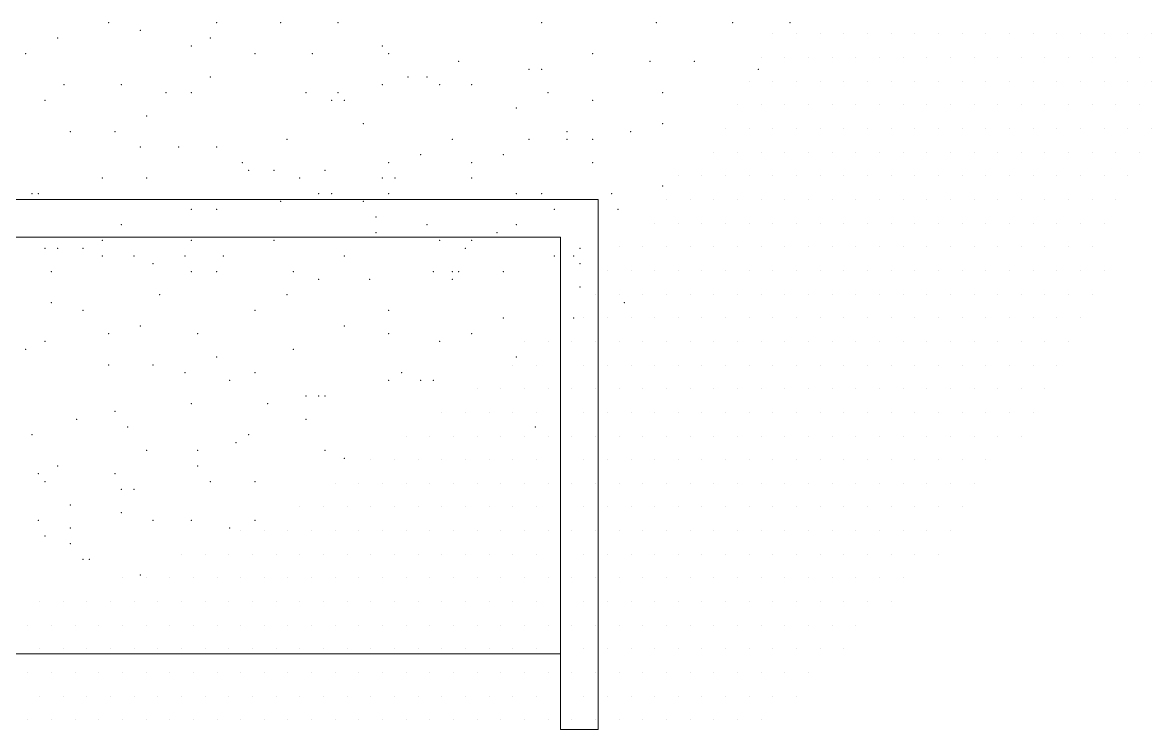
# Model space of a CAD drawing. Header units: metres. Extents: x 599 to 707, y 227 to 318.
# Drawn here: x 670.18 to 671.671, y 249.17 to 250.103 of the extents above; entities that cross this region are included whole.
import ezdxf

# ---------------------------------------------------------------- set-up
doc = ezdxf.new("R2010")
doc.units = ezdxf.units.M
doc.layers.add('gradas', color=35, linetype='Continuous', lineweight=5)
doc.layers.add('vegetacion', color=74, linetype='Continuous', lineweight=0)

msp = doc.modelspace()

# ---------------------------------------------------------------- linework, layer by layer
at = {"layer": 'gradas'}
for p, q in [((670.9402, 249.8698), (668.9402, 249.8698)), ((670.9402, 249.1698), (670.9402, 249.8698)), ((670.8902, 249.8198), (668.9902, 249.8198)), ((670.8902, 249.1698), (670.8902, 249.8198)), ((668.9902, 249.2698), (670.8902, 249.2698)), ((670.8902, 249.1698), (670.9402, 249.1698))]:
    msp.add_line(p, q, dxfattribs=at)
at = {"layer": 'vegetacion', "color": 0}
for p, q in [((671.1711, 250.0886), (671.1711, 250.0886)), ((671.2023, 250.0886), (671.2023, 250.0886)), ((671.2336, 250.0886), (671.2336, 250.0886)), ((671.2648, 250.0886), (671.2648, 250.0886)), ((671.2961, 250.0886), (671.2961, 250.0886)), ((671.3273, 250.0886), (671.3273, 250.0886)), ((671.3586, 250.0886), (671.3586, 250.0886)), ((671.3898, 250.0886), (671.3898, 250.0886)), ((671.4211, 250.0886), (671.4211, 250.0886)), ((671.4523, 250.0886), (671.4523, 250.0886)), ((671.4836, 250.0886), (671.4836, 250.0886)), ((671.5148, 250.0886), (671.5148, 250.0886)), ((671.5461, 250.0886), (671.5461, 250.0886)), ((671.5773, 250.0886), (671.5773, 250.0886)), ((671.6086, 250.0886), (671.6086, 250.0886)), ((671.6398, 250.0886), (671.6398, 250.0886)), ((671.6711, 250.0886), (671.6711, 250.0886)), ((671.1554, 250.0573), (671.1554, 250.0573)), ((671.1867, 250.0573), (671.1867, 250.0573)), ((671.2179, 250.0573), (671.2179, 250.0573)), ((671.2492, 250.0573), (671.2492, 250.0573)), ((671.2804, 250.0573), (671.2804, 250.0573)), ((671.3117, 250.0573), (671.3117, 250.0573)), ((671.3429, 250.0573), (671.3429, 250.0573)), ((671.3742, 250.0573), (671.3742, 250.0573)), ((671.4054, 250.0573), (671.4054, 250.0573)), ((671.4367, 250.0573), (671.4367, 250.0573)), ((671.4679, 250.0573), (671.4679, 250.0573)), ((671.4992, 250.0573), (671.4992, 250.0573)), ((671.5304, 250.0573), (671.5304, 250.0573)), ((671.5617, 250.0573), (671.5617, 250.0573)), ((671.5929, 250.0573), (671.5929, 250.0573)), ((671.6242, 250.0573), (671.6242, 250.0573)), ((671.6554, 250.0573), (671.6554, 250.0573)), ((671.1398, 250.0261), (671.1398, 250.0261)), ((671.1711, 250.0261), (671.1711, 250.0261)), ((671.2023, 250.0261), (671.2023, 250.0261)), ((671.2336, 250.0261), (671.2336, 250.0261)), ((671.2648, 250.0261), (671.2648, 250.0261)), ((671.2961, 250.0261), (671.2961, 250.0261)), ((671.3273, 250.0261), (671.3273, 250.0261)), ((671.3586, 250.0261), (671.3586, 250.0261)), ((671.3898, 250.0261), (671.3898, 250.0261)), ((671.4211, 250.0261), (671.4211, 250.0261)), ((671.4523, 250.0261), (671.4523, 250.0261)), ((671.4836, 250.0261), (671.4836, 250.0261)), ((671.5148, 250.0261), (671.5148, 250.0261)), ((671.5461, 250.0261), (671.5461, 250.0261)), ((671.5773, 250.0261), (671.5773, 250.0261)), ((671.6086, 250.0261), (671.6086, 250.0261)), ((671.6398, 250.0261), (671.6398, 250.0261)), ((671.6711, 250.0261), (671.6711, 250.0261)), ((671.1242, 249.9948), (671.1242, 249.9948)), ((671.1554, 249.9948), (671.1554, 249.9948)), ((671.1867, 249.9948), (671.1867, 249.9948)), ((671.2179, 249.9948), (671.2179, 249.9948)), ((671.2492, 249.9948), (671.2492, 249.9948)), ((671.2804, 249.9948), (671.2804, 249.9948)), ((671.3117, 249.9948), (671.3117, 249.9948)), ((671.3429, 249.9948), (671.3429, 249.9948)), ((671.3742, 249.9948), (671.3742, 249.9948)), ((671.4054, 249.9948), (671.4054, 249.9948)), ((671.4367, 249.9948), (671.4367, 249.9948)), ((671.4679, 249.9948), (671.4679, 249.9948)), ((671.4992, 249.9948), (671.4992, 249.9948)), ((671.5304, 249.9948), (671.5304, 249.9948)), ((671.5617, 249.9948), (671.5617, 249.9948)), ((671.5929, 249.9948), (671.5929, 249.9948)), ((671.6242, 249.9948), (671.6242, 249.9948)), ((671.6554, 249.9948), (671.6554, 249.9948)), ((671.1086, 249.9636), (671.1086, 249.9636)), ((671.1398, 249.9636), (671.1398, 249.9636)), ((671.1711, 249.9636), (671.1711, 249.9636)), ((671.2023, 249.9636), (671.2023, 249.9636)), ((671.2336, 249.9636), (671.2336, 249.9636)), ((671.2648, 249.9636), (671.2648, 249.9636)), ((671.2961, 249.9636), (671.2961, 249.9636)), ((671.3273, 249.9636), (671.3273, 249.9636)), ((671.3586, 249.9636), (671.3586, 249.9636)), ((671.3898, 249.9636), (671.3898, 249.9636)), ((671.4211, 249.9636), (671.4211, 249.9636)), ((671.4523, 249.9636), (671.4523, 249.9636)), ((671.4836, 249.9636), (671.4836, 249.9636)), ((671.5148, 249.9636), (671.5148, 249.9636)), ((671.5461, 249.9636), (671.5461, 249.9636)), ((671.5773, 249.9636), (671.5773, 249.9636)), ((671.6086, 249.9636), (671.6086, 249.9636)), ((671.6398, 249.9636), (671.6398, 249.9636)), ((671.6711, 249.9636), (671.6711, 249.9636)), ((671.0929, 249.9323), (671.0929, 249.9323)), ((671.1242, 249.9323), (671.1242, 249.9323)), ((671.1554, 249.9323), (671.1554, 249.9323)), ((671.1867, 249.9323), (671.1867, 249.9323)), ((671.2179, 249.9323), (671.2179, 249.9323)), ((671.2492, 249.9323), (671.2492, 249.9323)), ((671.2804, 249.9323), (671.2804, 249.9323)), ((671.3117, 249.9323), (671.3117, 249.9323)), ((671.3429, 249.9323), (671.3429, 249.9323)), ((671.3742, 249.9323), (671.3742, 249.9323)), ((671.4054, 249.9323), (671.4054, 249.9323)), ((671.4367, 249.9323), (671.4367, 249.9323)), ((671.4679, 249.9323), (671.4679, 249.9323)), ((671.4992, 249.9323), (671.4992, 249.9323)), ((671.5304, 249.9323), (671.5304, 249.9323)), ((671.5617, 249.9323), (671.5617, 249.9323)), ((671.5929, 249.9323), (671.5929, 249.9323)), ((671.6242, 249.9323), (671.6242, 249.9323)), ((671.6554, 249.9323), (671.6554, 249.9323)), ((671.0461, 249.9011), (671.0461, 249.9011)), ((671.0773, 249.9011), (671.0773, 249.9011)), ((671.1086, 249.9011), (671.1086, 249.9011)), ((671.1398, 249.9011), (671.1398, 249.9011)), ((671.1711, 249.9011), (671.1711, 249.9011)), ((671.2023, 249.9011), (671.2023, 249.9011)), ((671.2336, 249.9011), (671.2336, 249.9011)), ((671.2648, 249.9011), (671.2648, 249.9011)), ((671.2961, 249.9011), (671.2961, 249.9011)), ((671.3273, 249.9011), (671.3273, 249.9011)), ((671.3586, 249.9011), (671.3586, 249.9011)), ((671.3898, 249.9011), (671.3898, 249.9011)), ((671.4211, 249.9011), (671.4211, 249.9011)), ((671.4523, 249.9011), (671.4523, 249.9011)), ((671.4836, 249.9011), (671.4836, 249.9011)), ((671.5148, 249.9011), (671.5148, 249.9011)), ((671.5461, 249.9011), (671.5461, 249.9011)), ((671.5773, 249.9011), (671.5773, 249.9011)), ((671.6086, 249.9011), (671.6086, 249.9011)), ((671.6398, 249.9011), (671.6398, 249.9011)), ((671.0304, 249.8698), (671.0304, 249.8698)), ((671.0617, 249.8698), (671.0617, 249.8698)), ((671.0929, 249.8698), (671.0929, 249.8698)), ((671.1242, 249.8698), (671.1242, 249.8698)), ((671.1554, 249.8698), (671.1554, 249.8698)), ((671.1867, 249.8698), (671.1867, 249.8698)), ((671.2179, 249.8698), (671.2179, 249.8698)), ((671.2492, 249.8698), (671.2492, 249.8698)), ((671.2804, 249.8698), (671.2804, 249.8698)), ((671.3117, 249.8698), (671.3117, 249.8698)), ((671.3429, 249.8698), (671.3429, 249.8698)), ((671.3742, 249.8698), (671.3742, 249.8698)), ((671.4054, 249.8698), (671.4054, 249.8698)), ((671.4367, 249.8698), (671.4367, 249.8698)), ((671.4679, 249.8698), (671.4679, 249.8698)), ((671.4992, 249.8698), (671.4992, 249.8698)), ((671.5304, 249.8698), (671.5304, 249.8698)), ((671.5617, 249.8698), (671.5617, 249.8698)), ((671.5929, 249.8698), (671.5929, 249.8698)), ((671.6242, 249.8698), (671.6242, 249.8698)), ((671.0148, 249.8386), (671.0148, 249.8386)), ((671.0461, 249.8386), (671.0461, 249.8386)), ((671.0773, 249.8386), (671.0773, 249.8386)), ((671.1086, 249.8386), (671.1086, 249.8386)), ((671.1398, 249.8386), (671.1398, 249.8386)), ((671.1711, 249.8386), (671.1711, 249.8386)), ((671.2023, 249.8386), (671.2023, 249.8386)), ((671.2336, 249.8386), (671.2336, 249.8386)), ((671.2648, 249.8386), (671.2648, 249.8386)), ((671.2961, 249.8386), (671.2961, 249.8386)), ((671.3273, 249.8386), (671.3273, 249.8386)), ((671.3586, 249.8386), (671.3586, 249.8386)), ((671.3898, 249.8386), (671.3898, 249.8386)), ((671.4211, 249.8386), (671.4211, 249.8386)), ((671.4523, 249.8386), (671.4523, 249.8386)), ((671.4836, 249.8386), (671.4836, 249.8386)), ((671.5148, 249.8386), (671.5148, 249.8386)), ((671.5461, 249.8386), (671.5461, 249.8386)), ((671.5773, 249.8386), (671.5773, 249.8386)), ((671.6086, 249.8386), (671.6086, 249.8386)), ((670.9679, 249.8073), (670.9679, 249.8073)), ((670.9992, 249.8073), (670.9992, 249.8073)), ((671.0304, 249.8073), (671.0304, 249.8073)), ((671.0617, 249.8073), (671.0617, 249.8073)), ((671.0929, 249.8073), (671.0929, 249.8073)), ((671.1242, 249.8073), (671.1242, 249.8073)), ((671.1554, 249.8073), (671.1554, 249.8073)), ((671.1867, 249.8073), (671.1867, 249.8073)), ((671.2179, 249.8073), (671.2179, 249.8073)), ((671.2492, 249.8073), (671.2492, 249.8073)), ((671.2804, 249.8073), (671.2804, 249.8073)), ((671.3117, 249.8073), (671.3117, 249.8073)), ((671.3429, 249.8073), (671.3429, 249.8073)), ((671.3742, 249.8073), (671.3742, 249.8073)), ((671.4054, 249.8073), (671.4054, 249.8073)), ((671.4367, 249.8073), (671.4367, 249.8073)), ((671.4679, 249.8073), (671.4679, 249.8073)), ((671.4992, 249.8073), (671.4992, 249.8073)), ((671.5304, 249.8073), (671.5304, 249.8073)), ((671.5617, 249.8073), (671.5617, 249.8073)), ((671.5929, 249.8073), (671.5929, 249.8073)), ((670.9523, 249.7761), (670.9523, 249.7761)), ((670.9836, 249.7761), (670.9836, 249.7761)), ((671.0148, 249.7761), (671.0148, 249.7761)), ((671.0461, 249.7761), (671.0461, 249.7761)), ((671.0773, 249.7761), (671.0773, 249.7761)), ((671.1086, 249.7761), (671.1086, 249.7761)), ((671.1398, 249.7761), (671.1398, 249.7761)), ((671.1711, 249.7761), (671.1711, 249.7761)), ((671.2023, 249.7761), (671.2023, 249.7761)), ((671.2336, 249.7761), (671.2336, 249.7761)), ((671.2648, 249.7761), (671.2648, 249.7761)), ((671.2961, 249.7761), (671.2961, 249.7761)), ((671.3273, 249.7761), (671.3273, 249.7761)), ((671.3586, 249.7761), (671.3586, 249.7761)), ((671.3898, 249.7761), (671.3898, 249.7761)), ((671.4211, 249.7761), (671.4211, 249.7761)), ((671.4523, 249.7761), (671.4523, 249.7761)), ((671.4836, 249.7761), (671.4836, 249.7761)), ((671.5148, 249.7761), (671.5148, 249.7761)), ((671.5461, 249.7761), (671.5461, 249.7761)), ((671.5773, 249.7761), (671.5773, 249.7761)), ((671.6086, 249.7761), (671.6086, 249.7761)), ((670.9367, 249.7448), (670.9367, 249.7448)), ((670.9679, 249.7448), (670.9679, 249.7448)), ((670.9992, 249.7448), (670.9992, 249.7448)), ((671.0304, 249.7448), (671.0304, 249.7448)), ((671.0617, 249.7448), (671.0617, 249.7448)), ((671.0929, 249.7448), (671.0929, 249.7448)), ((671.1242, 249.7448), (671.1242, 249.7448)), ((671.1554, 249.7448), (671.1554, 249.7448)), ((671.1867, 249.7448), (671.1867, 249.7448)), ((671.2179, 249.7448), (671.2179, 249.7448)), ((671.2492, 249.7448), (671.2492, 249.7448)), ((671.2804, 249.7448), (671.2804, 249.7448)), ((671.3117, 249.7448), (671.3117, 249.7448)), ((671.3429, 249.7448), (671.3429, 249.7448)), ((671.3742, 249.7448), (671.3742, 249.7448)), ((671.4054, 249.7448), (671.4054, 249.7448)), ((671.4367, 249.7448), (671.4367, 249.7448)), ((671.4679, 249.7448), (671.4679, 249.7448)), ((671.4992, 249.7448), (671.4992, 249.7448)), ((671.5304, 249.7448), (671.5304, 249.7448)), ((671.5617, 249.7448), (671.5617, 249.7448)), ((671.5929, 249.7448), (671.5929, 249.7448)), ((670.8898, 249.7136), (670.8898, 249.7136)), ((670.9211, 249.7136), (670.9211, 249.7136)), ((670.9523, 249.7136), (670.9523, 249.7136)), ((670.9836, 249.7136), (670.9836, 249.7136)), ((671.0148, 249.7136), (671.0148, 249.7136)), ((671.0461, 249.7136), (671.0461, 249.7136)), ((671.0773, 249.7136), (671.0773, 249.7136)), ((671.1086, 249.7136), (671.1086, 249.7136)), ((671.1398, 249.7136), (671.1398, 249.7136)), ((671.1711, 249.7136), (671.1711, 249.7136)), ((671.2023, 249.7136), (671.2023, 249.7136)), ((671.2336, 249.7136), (671.2336, 249.7136)), ((671.2648, 249.7136), (671.2648, 249.7136)), ((671.2961, 249.7136), (671.2961, 249.7136)), ((671.3273, 249.7136), (671.3273, 249.7136)), ((671.3586, 249.7136), (671.3586, 249.7136)), ((671.3898, 249.7136), (671.3898, 249.7136)), ((671.4211, 249.7136), (671.4211, 249.7136)), ((671.4523, 249.7136), (671.4523, 249.7136)), ((671.4836, 249.7136), (671.4836, 249.7136)), ((671.5148, 249.7136), (671.5148, 249.7136)), ((671.5461, 249.7136), (671.5461, 249.7136)), ((671.5773, 249.7136), (671.5773, 249.7136)), ((670.8429, 249.6823), (670.8429, 249.6823)), ((670.8742, 249.6823), (670.8742, 249.6823)), ((670.9054, 249.6823), (670.9054, 249.6823)), ((670.9367, 249.6823), (670.9367, 249.6823)), ((670.9679, 249.6823), (670.9679, 249.6823)), ((670.9992, 249.6823), (670.9992, 249.6823)), ((671.0304, 249.6823), (671.0304, 249.6823)), ((671.0617, 249.6823), (671.0617, 249.6823)), ((671.0929, 249.6823), (671.0929, 249.6823)), ((671.1242, 249.6823), (671.1242, 249.6823)), ((671.1554, 249.6823), (671.1554, 249.6823)), ((671.1867, 249.6823), (671.1867, 249.6823)), ((671.2179, 249.6823), (671.2179, 249.6823)), ((671.2492, 249.6823), (671.2492, 249.6823)), ((671.2804, 249.6823), (671.2804, 249.6823)), ((671.3117, 249.6823), (671.3117, 249.6823)), ((671.3429, 249.6823), (671.3429, 249.6823)), ((671.3742, 249.6823), (671.3742, 249.6823)), ((671.4054, 249.6823), (671.4054, 249.6823)), ((671.4367, 249.6823), (671.4367, 249.6823)), ((671.4679, 249.6823), (671.4679, 249.6823)), ((671.4992, 249.6823), (671.4992, 249.6823)), ((671.5304, 249.6823), (671.5304, 249.6823)), ((671.5617, 249.6823), (671.5617, 249.6823)), ((670.8273, 249.6511), (670.8273, 249.6511)), ((670.8586, 249.6511), (670.8586, 249.6511)), ((670.8898, 249.6511), (670.8898, 249.6511)), ((670.9211, 249.6511), (670.9211, 249.6511)), ((670.9523, 249.6511), (670.9523, 249.6511)), ((670.9836, 249.6511), (670.9836, 249.6511)), ((671.0148, 249.6511), (671.0148, 249.6511)), ((671.0461, 249.6511), (671.0461, 249.6511)), ((671.0773, 249.6511), (671.0773, 249.6511)), ((671.1086, 249.6511), (671.1086, 249.6511)), ((671.1398, 249.6511), (671.1398, 249.6511)), ((671.1711, 249.6511), (671.1711, 249.6511)), ((671.2023, 249.6511), (671.2023, 249.6511)), ((671.2336, 249.6511), (671.2336, 249.6511)), ((671.2648, 249.6511), (671.2648, 249.6511)), ((671.2961, 249.6511), (671.2961, 249.6511)), ((671.3273, 249.6511), (671.3273, 249.6511)), ((671.3586, 249.6511), (671.3586, 249.6511)), ((671.3898, 249.6511), (671.3898, 249.6511)), ((671.4211, 249.6511), (671.4211, 249.6511)), ((671.4523, 249.6511), (671.4523, 249.6511)), ((671.4836, 249.6511), (671.4836, 249.6511)), ((671.5148, 249.6511), (671.5148, 249.6511)), ((671.5461, 249.6511), (671.5461, 249.6511)), ((670.7804, 249.6198), (670.7804, 249.6198)), ((670.8117, 249.6198), (670.8117, 249.6198)), ((670.8429, 249.6198), (670.8429, 249.6198)), ((670.8742, 249.6198), (670.8742, 249.6198)), ((670.9054, 249.6198), (670.9054, 249.6198)), ((670.9367, 249.6198), (670.9367, 249.6198)), ((670.9679, 249.6198), (670.9679, 249.6198)), ((670.9992, 249.6198), (670.9992, 249.6198)), ((671.0304, 249.6198), (671.0304, 249.6198)), ((671.0617, 249.6198), (671.0617, 249.6198)), ((671.0929, 249.6198), (671.0929, 249.6198)), ((671.1242, 249.6198), (671.1242, 249.6198)), ((671.1554, 249.6198), (671.1554, 249.6198)), ((671.1867, 249.6198), (671.1867, 249.6198)), ((671.2179, 249.6198), (671.2179, 249.6198)), ((671.2492, 249.6198), (671.2492, 249.6198)), ((671.2804, 249.6198), (671.2804, 249.6198)), ((671.3117, 249.6198), (671.3117, 249.6198)), ((671.3429, 249.6198), (671.3429, 249.6198)), ((671.3742, 249.6198), (671.3742, 249.6198)), ((671.4054, 249.6198), (671.4054, 249.6198)), ((671.4367, 249.6198), (671.4367, 249.6198)), ((671.4679, 249.6198), (671.4679, 249.6198)), ((671.4992, 249.6198), (671.4992, 249.6198)), ((671.5304, 249.6198), (671.5304, 249.6198)), ((670.7336, 249.5886), (670.7336, 249.5886)), ((670.7648, 249.5886), (670.7648, 249.5886)), ((670.7961, 249.5886), (670.7961, 249.5886)), ((670.8273, 249.5886), (670.8273, 249.5886)), ((670.8586, 249.5886), (670.8586, 249.5886)), ((670.8898, 249.5886), (670.8898, 249.5886)), ((670.9211, 249.5886), (670.9211, 249.5886)), ((670.9523, 249.5886), (670.9523, 249.5886)), ((670.9836, 249.5886), (670.9836, 249.5886)), ((671.0148, 249.5886), (671.0148, 249.5886)), ((671.0461, 249.5886), (671.0461, 249.5886)), ((671.0773, 249.5886), (671.0773, 249.5886)), ((671.1086, 249.5886), (671.1086, 249.5886)), ((671.1398, 249.5886), (671.1398, 249.5886)), ((671.1711, 249.5886), (671.1711, 249.5886)), ((671.2023, 249.5886), (671.2023, 249.5886)), ((671.2336, 249.5886), (671.2336, 249.5886)), ((671.2648, 249.5886), (671.2648, 249.5886)), ((671.2961, 249.5886), (671.2961, 249.5886)), ((671.3273, 249.5886), (671.3273, 249.5886)), ((671.3586, 249.5886), (671.3586, 249.5886)), ((671.3898, 249.5886), (671.3898, 249.5886)), ((671.4211, 249.5886), (671.4211, 249.5886)), ((671.4523, 249.5886), (671.4523, 249.5886)), ((671.4836, 249.5886), (671.4836, 249.5886)), ((671.5148, 249.5886), (671.5148, 249.5886)), ((670.6867, 249.5573), (670.6867, 249.5573)), ((670.7179, 249.5573), (670.7179, 249.5573)), ((670.7492, 249.5573), (670.7492, 249.5573)), ((670.7804, 249.5573), (670.7804, 249.5573)), ((670.8117, 249.5573), (670.8117, 249.5573)), ((670.8429, 249.5573), (670.8429, 249.5573)), ((670.8742, 249.5573), (670.8742, 249.5573)), ((670.9054, 249.5573), (670.9054, 249.5573)), ((670.9367, 249.5573), (670.9367, 249.5573)), ((670.9679, 249.5573), (670.9679, 249.5573)), ((670.9992, 249.5573), (670.9992, 249.5573)), ((671.0304, 249.5573), (671.0304, 249.5573)), ((671.0617, 249.5573), (671.0617, 249.5573)), ((671.0929, 249.5573), (671.0929, 249.5573)), ((671.1242, 249.5573), (671.1242, 249.5573)), ((671.1554, 249.5573), (671.1554, 249.5573)), ((671.1867, 249.5573), (671.1867, 249.5573)), ((671.2179, 249.5573), (671.2179, 249.5573)), ((671.2492, 249.5573), (671.2492, 249.5573)), ((671.2804, 249.5573), (671.2804, 249.5573)), ((671.3117, 249.5573), (671.3117, 249.5573)), ((671.3429, 249.5573), (671.3429, 249.5573)), ((671.3742, 249.5573), (671.3742, 249.5573)), ((671.4054, 249.5573), (671.4054, 249.5573)), ((671.4367, 249.5573), (671.4367, 249.5573)), ((671.4679, 249.5573), (671.4679, 249.5573)), ((671.4992, 249.5573), (671.4992, 249.5573)), ((670.6398, 249.5261), (670.6398, 249.5261)), ((670.6711, 249.5261), (670.6711, 249.5261)), ((670.7023, 249.5261), (670.7023, 249.5261)), ((670.7336, 249.5261), (670.7336, 249.5261)), ((670.7648, 249.5261), (670.7648, 249.5261)), ((670.7961, 249.5261), (670.7961, 249.5261)), ((670.8273, 249.5261), (670.8273, 249.5261)), ((670.8586, 249.5261), (670.8586, 249.5261)), ((670.8898, 249.5261), (670.8898, 249.5261)), ((670.9211, 249.5261), (670.9211, 249.5261)), ((670.9523, 249.5261), (670.9523, 249.5261)), ((670.9836, 249.5261), (670.9836, 249.5261)), ((671.0148, 249.5261), (671.0148, 249.5261)), ((671.0461, 249.5261), (671.0461, 249.5261)), ((671.0773, 249.5261), (671.0773, 249.5261)), ((671.1086, 249.5261), (671.1086, 249.5261)), ((671.1398, 249.5261), (671.1398, 249.5261)), ((671.1711, 249.5261), (671.1711, 249.5261)), ((671.2023, 249.5261), (671.2023, 249.5261)), ((671.2336, 249.5261), (671.2336, 249.5261)), ((671.2648, 249.5261), (671.2648, 249.5261)), ((671.2961, 249.5261), (671.2961, 249.5261)), ((671.3273, 249.5261), (671.3273, 249.5261)), ((671.3586, 249.5261), (671.3586, 249.5261)), ((671.3898, 249.5261), (671.3898, 249.5261)), ((671.4211, 249.5261), (671.4211, 249.5261)), ((671.4523, 249.5261), (671.4523, 249.5261)), ((670.5929, 249.4948), (670.5929, 249.4948)), ((670.6242, 249.4948), (670.6242, 249.4948)), ((670.6554, 249.4948), (670.6554, 249.4948)), ((670.6867, 249.4948), (670.6867, 249.4948)), ((670.7179, 249.4948), (670.7179, 249.4948)), ((670.7492, 249.4948), (670.7492, 249.4948)), ((670.7804, 249.4948), (670.7804, 249.4948)), ((670.8117, 249.4948), (670.8117, 249.4948)), ((670.8429, 249.4948), (670.8429, 249.4948)), ((670.8742, 249.4948), (670.8742, 249.4948)), ((670.9054, 249.4948), (670.9054, 249.4948)), ((670.9367, 249.4948), (670.9367, 249.4948)), ((670.9679, 249.4948), (670.9679, 249.4948)), ((670.9992, 249.4948), (670.9992, 249.4948)), ((671.0304, 249.4948), (671.0304, 249.4948)), ((671.0617, 249.4948), (671.0617, 249.4948)), ((671.0929, 249.4948), (671.0929, 249.4948)), ((671.1242, 249.4948), (671.1242, 249.4948)), ((671.1554, 249.4948), (671.1554, 249.4948)), ((671.1867, 249.4948), (671.1867, 249.4948)), ((671.2179, 249.4948), (671.2179, 249.4948)), ((671.2492, 249.4948), (671.2492, 249.4948)), ((671.2804, 249.4948), (671.2804, 249.4948)), ((671.3117, 249.4948), (671.3117, 249.4948)), ((671.3429, 249.4948), (671.3429, 249.4948)), ((671.3742, 249.4948), (671.3742, 249.4948)), ((671.4054, 249.4948), (671.4054, 249.4948)), ((671.4367, 249.4948), (671.4367, 249.4948)), ((670.5461, 249.4636), (670.5461, 249.4636)), ((670.5773, 249.4636), (670.5773, 249.4636)), ((670.6086, 249.4636), (670.6086, 249.4636)), ((670.6398, 249.4636), (670.6398, 249.4636)), ((670.6711, 249.4636), (670.6711, 249.4636)), ((670.7023, 249.4636), (670.7023, 249.4636)), ((670.7336, 249.4636), (670.7336, 249.4636)), ((670.7648, 249.4636), (670.7648, 249.4636)), ((670.7961, 249.4636), (670.7961, 249.4636)), ((670.8273, 249.4636), (670.8273, 249.4636)), ((670.8586, 249.4636), (670.8586, 249.4636)), ((670.8898, 249.4636), (670.8898, 249.4636)), ((670.9211, 249.4636), (670.9211, 249.4636)), ((670.9523, 249.4636), (670.9523, 249.4636)), ((670.9836, 249.4636), (670.9836, 249.4636)), ((671.0148, 249.4636), (671.0148, 249.4636)), ((671.0461, 249.4636), (671.0461, 249.4636)), ((671.0773, 249.4636), (671.0773, 249.4636)), ((671.1086, 249.4636), (671.1086, 249.4636)), ((671.1398, 249.4636), (671.1398, 249.4636)), ((671.1711, 249.4636), (671.1711, 249.4636)), ((671.2023, 249.4636), (671.2023, 249.4636)), ((671.2336, 249.4636), (671.2336, 249.4636)), ((671.2648, 249.4636), (671.2648, 249.4636)), ((671.2961, 249.4636), (671.2961, 249.4636)), ((671.3273, 249.4636), (671.3273, 249.4636)), ((671.3586, 249.4636), (671.3586, 249.4636)), ((671.3898, 249.4636), (671.3898, 249.4636)), ((671.4211, 249.4636), (671.4211, 249.4636)), ((670.4679, 249.4323), (670.4679, 249.4323)), ((670.4992, 249.4323), (670.4992, 249.4323)), ((670.5304, 249.4323), (670.5304, 249.4323)), ((670.5617, 249.4323), (670.5617, 249.4323)), ((670.5929, 249.4323), (670.5929, 249.4323)), ((670.6242, 249.4323), (670.6242, 249.4323)), ((670.6554, 249.4323), (670.6554, 249.4323)), ((670.6867, 249.4323), (670.6867, 249.4323)), ((670.7179, 249.4323), (670.7179, 249.4323)), ((670.7492, 249.4323), (670.7492, 249.4323)), ((670.7804, 249.4323), (670.7804, 249.4323)), ((670.8117, 249.4323), (670.8117, 249.4323)), ((670.8429, 249.4323), (670.8429, 249.4323)), ((670.8742, 249.4323), (670.8742, 249.4323)), ((670.9054, 249.4323), (670.9054, 249.4323)), ((670.9367, 249.4323), (670.9367, 249.4323)), ((670.9679, 249.4323), (670.9679, 249.4323)), ((670.9992, 249.4323), (670.9992, 249.4323)), ((671.0304, 249.4323), (671.0304, 249.4323)), ((671.0617, 249.4323), (671.0617, 249.4323)), ((671.0929, 249.4323), (671.0929, 249.4323)), ((671.1242, 249.4323), (671.1242, 249.4323)), ((671.1554, 249.4323), (671.1554, 249.4323)), ((671.1867, 249.4323), (671.1867, 249.4323)), ((671.2179, 249.4323), (671.2179, 249.4323)), ((671.2492, 249.4323), (671.2492, 249.4323)), ((671.2804, 249.4323), (671.2804, 249.4323)), ((671.3117, 249.4323), (671.3117, 249.4323)), ((671.3429, 249.4323), (671.3429, 249.4323)), ((671.3742, 249.4323), (671.3742, 249.4323)), ((671.4054, 249.4323), (671.4054, 249.4323)), ((670.3898, 249.4011), (670.3898, 249.4011)), ((670.4211, 249.4011), (670.4211, 249.4011)), ((670.4523, 249.4011), (670.4523, 249.4011)), ((670.4836, 249.4011), (670.4836, 249.4011)), ((670.5148, 249.4011), (670.5148, 249.4011)), ((670.5461, 249.4011), (670.5461, 249.4011)), ((670.5773, 249.4011), (670.5773, 249.4011)), ((670.6086, 249.4011), (670.6086, 249.4011)), ((670.6398, 249.4011), (670.6398, 249.4011)), ((670.6711, 249.4011), (670.6711, 249.4011)), ((670.7023, 249.4011), (670.7023, 249.4011)), ((670.7336, 249.4011), (670.7336, 249.4011)), ((670.7648, 249.4011), (670.7648, 249.4011)), ((670.7961, 249.4011), (670.7961, 249.4011)), ((670.8273, 249.4011), (670.8273, 249.4011)), ((670.8586, 249.4011), (670.8586, 249.4011)), ((670.8898, 249.4011), (670.8898, 249.4011)), ((670.9211, 249.4011), (670.9211, 249.4011)), ((670.9523, 249.4011), (670.9523, 249.4011)), ((670.9836, 249.4011), (670.9836, 249.4011)), ((671.0148, 249.4011), (671.0148, 249.4011)), ((671.0461, 249.4011), (671.0461, 249.4011)), ((671.0773, 249.4011), (671.0773, 249.4011)), ((671.1086, 249.4011), (671.1086, 249.4011)), ((671.1398, 249.4011), (671.1398, 249.4011)), ((671.1711, 249.4011), (671.1711, 249.4011)), ((671.2023, 249.4011), (671.2023, 249.4011)), ((671.2336, 249.4011), (671.2336, 249.4011)), ((671.2648, 249.4011), (671.2648, 249.4011)), ((671.2961, 249.4011), (671.2961, 249.4011)), ((671.3273, 249.4011), (671.3273, 249.4011)), ((671.3586, 249.4011), (671.3586, 249.4011)), ((671.3898, 249.4011), (671.3898, 249.4011)), ((670.3117, 249.3698), (670.3117, 249.3698)), ((670.3429, 249.3698), (670.3429, 249.3698)), ((670.3742, 249.3698), (670.3742, 249.3698)), ((670.4054, 249.3698), (670.4054, 249.3698)), ((670.4367, 249.3698), (670.4367, 249.3698)), ((670.4679, 249.3698), (670.4679, 249.3698)), ((670.4992, 249.3698), (670.4992, 249.3698)), ((670.5304, 249.3698), (670.5304, 249.3698)), ((670.5617, 249.3698), (670.5617, 249.3698)), ((670.5929, 249.3698), (670.5929, 249.3698)), ((670.6242, 249.3698), (670.6242, 249.3698)), ((670.6554, 249.3698), (670.6554, 249.3698)), ((670.6867, 249.3698), (670.6867, 249.3698)), ((670.7179, 249.3698), (670.7179, 249.3698)), ((670.7492, 249.3698), (670.7492, 249.3698)), ((670.7804, 249.3698), (670.7804, 249.3698)), ((670.8117, 249.3698), (670.8117, 249.3698)), ((670.8429, 249.3698), (670.8429, 249.3698)), ((670.8742, 249.3698), (670.8742, 249.3698)), ((670.9054, 249.3698), (670.9054, 249.3698)), ((670.9367, 249.3698), (670.9367, 249.3698)), ((670.9679, 249.3698), (670.9679, 249.3698)), ((670.9992, 249.3698), (670.9992, 249.3698)), ((671.0304, 249.3698), (671.0304, 249.3698)), ((671.0617, 249.3698), (671.0617, 249.3698)), ((671.0929, 249.3698), (671.0929, 249.3698)), ((671.1242, 249.3698), (671.1242, 249.3698)), ((671.1554, 249.3698), (671.1554, 249.3698)), ((671.1867, 249.3698), (671.1867, 249.3698)), ((671.2179, 249.3698), (671.2179, 249.3698)), ((671.2492, 249.3698), (671.2492, 249.3698)), ((671.2804, 249.3698), (671.2804, 249.3698)), ((671.3117, 249.3698), (671.3117, 249.3698)), ((671.3429, 249.3698), (671.3429, 249.3698)), ((670.2023, 249.3386), (670.2023, 249.3386)), ((670.2336, 249.3386), (670.2336, 249.3386)), ((670.2648, 249.3386), (670.2648, 249.3386)), ((670.2961, 249.3386), (670.2961, 249.3386)), ((670.3273, 249.3386), (670.3273, 249.3386)), ((670.3586, 249.3386), (670.3586, 249.3386)), ((670.3898, 249.3386), (670.3898, 249.3386)), ((670.4211, 249.3386), (670.4211, 249.3386)), ((670.4523, 249.3386), (670.4523, 249.3386)), ((670.4836, 249.3386), (670.4836, 249.3386)), ((670.5148, 249.3386), (670.5148, 249.3386)), ((670.5461, 249.3386), (670.5461, 249.3386)), ((670.5773, 249.3386), (670.5773, 249.3386)), ((670.6086, 249.3386), (670.6086, 249.3386)), ((670.6398, 249.3386), (670.6398, 249.3386)), ((670.6711, 249.3386), (670.6711, 249.3386)), ((670.7023, 249.3386), (670.7023, 249.3386)), ((670.7336, 249.3386), (670.7336, 249.3386)), ((670.7648, 249.3386), (670.7648, 249.3386)), ((670.7961, 249.3386), (670.7961, 249.3386)), ((670.8273, 249.3386), (670.8273, 249.3386)), ((670.8586, 249.3386), (670.8586, 249.3386)), ((670.8898, 249.3386), (670.8898, 249.3386)), ((670.9211, 249.3386), (670.9211, 249.3386)), ((670.9523, 249.3386), (670.9523, 249.3386)), ((670.9836, 249.3386), (670.9836, 249.3386)), ((671.0148, 249.3386), (671.0148, 249.3386)), ((671.0461, 249.3386), (671.0461, 249.3386)), ((671.0773, 249.3386), (671.0773, 249.3386)), ((671.1086, 249.3386), (671.1086, 249.3386)), ((671.1398, 249.3386), (671.1398, 249.3386)), ((671.1711, 249.3386), (671.1711, 249.3386)), ((671.2023, 249.3386), (671.2023, 249.3386)), ((671.2336, 249.3386), (671.2336, 249.3386)), ((671.2648, 249.3386), (671.2648, 249.3386)), ((671.2961, 249.3386), (671.2961, 249.3386)), ((671.3273, 249.3386), (671.3273, 249.3386)), ((670.1867, 249.3073), (670.1867, 249.3073)), ((670.2179, 249.3073), (670.2179, 249.3073)), ((670.2492, 249.3073), (670.2492, 249.3073)), ((670.2804, 249.3073), (670.2804, 249.3073)), ((670.3117, 249.3073), (670.3117, 249.3073)), ((670.3429, 249.3073), (670.3429, 249.3073)), ((670.3742, 249.3073), (670.3742, 249.3073)), ((670.4054, 249.3073), (670.4054, 249.3073)), ((670.4367, 249.3073), (670.4367, 249.3073)), ((670.4679, 249.3073), (670.4679, 249.3073)), ((670.4992, 249.3073), (670.4992, 249.3073)), ((670.5304, 249.3073), (670.5304, 249.3073)), ((670.5617, 249.3073), (670.5617, 249.3073)), ((670.5929, 249.3073), (670.5929, 249.3073)), ((670.6242, 249.3073), (670.6242, 249.3073)), ((670.6554, 249.3073), (670.6554, 249.3073)), ((670.6867, 249.3073), (670.6867, 249.3073)), ((670.7179, 249.3073), (670.7179, 249.3073)), ((670.7492, 249.3073), (670.7492, 249.3073)), ((670.7804, 249.3073), (670.7804, 249.3073)), ((670.8117, 249.3073), (670.8117, 249.3073)), ((670.8429, 249.3073), (670.8429, 249.3073)), ((670.8742, 249.3073), (670.8742, 249.3073)), ((670.9054, 249.3073), (670.9054, 249.3073)), ((670.9367, 249.3073), (670.9367, 249.3073)), ((670.9679, 249.3073), (670.9679, 249.3073)), ((670.9992, 249.3073), (670.9992, 249.3073)), ((671.0304, 249.3073), (671.0304, 249.3073)), ((671.0617, 249.3073), (671.0617, 249.3073)), ((671.0929, 249.3073), (671.0929, 249.3073)), ((671.1242, 249.3073), (671.1242, 249.3073)), ((671.1554, 249.3073), (671.1554, 249.3073)), ((671.1867, 249.3073), (671.1867, 249.3073)), ((671.2179, 249.3073), (671.2179, 249.3073)), ((671.2492, 249.3073), (671.2492, 249.3073)), ((671.2804, 249.3073), (671.2804, 249.3073)), ((670.2023, 249.2761), (670.2023, 249.2761)), ((670.2336, 249.2761), (670.2336, 249.2761)), ((670.2648, 249.2761), (670.2648, 249.2761)), ((670.2961, 249.2761), (670.2961, 249.2761)), ((670.3273, 249.2761), (670.3273, 249.2761)), ((670.3586, 249.2761), (670.3586, 249.2761)), ((670.3898, 249.2761), (670.3898, 249.2761)), ((670.4211, 249.2761), (670.4211, 249.2761)), ((670.4523, 249.2761), (670.4523, 249.2761)), ((670.4836, 249.2761), (670.4836, 249.2761)), ((670.5148, 249.2761), (670.5148, 249.2761)), ((670.5461, 249.2761), (670.5461, 249.2761)), ((670.5773, 249.2761), (670.5773, 249.2761)), ((670.6086, 249.2761), (670.6086, 249.2761)), ((670.6398, 249.2761), (670.6398, 249.2761)), ((670.6711, 249.2761), (670.6711, 249.2761)), ((670.7023, 249.2761), (670.7023, 249.2761)), ((670.7336, 249.2761), (670.7336, 249.2761)), ((670.7648, 249.2761), (670.7648, 249.2761)), ((670.7961, 249.2761), (670.7961, 249.2761)), ((670.8273, 249.2761), (670.8273, 249.2761)), ((670.8586, 249.2761), (670.8586, 249.2761)), ((670.8898, 249.2761), (670.8898, 249.2761)), ((670.9211, 249.2761), (670.9211, 249.2761)), ((670.9523, 249.2761), (670.9523, 249.2761)), ((670.9836, 249.2761), (670.9836, 249.2761)), ((671.0148, 249.2761), (671.0148, 249.2761)), ((671.0461, 249.2761), (671.0461, 249.2761)), ((671.0773, 249.2761), (671.0773, 249.2761)), ((671.1086, 249.2761), (671.1086, 249.2761)), ((671.1398, 249.2761), (671.1398, 249.2761)), ((671.1711, 249.2761), (671.1711, 249.2761)), ((671.2023, 249.2761), (671.2023, 249.2761)), ((671.2336, 249.2761), (671.2336, 249.2761)), ((671.2648, 249.2761), (671.2648, 249.2761)), ((670.1867, 249.2448), (670.1867, 249.2448)), ((670.2179, 249.2448), (670.2179, 249.2448)), ((670.2492, 249.2448), (670.2492, 249.2448)), ((670.2804, 249.2448), (670.2804, 249.2448)), ((670.3117, 249.2448), (670.3117, 249.2448)), ((670.3429, 249.2448), (670.3429, 249.2448)), ((670.3742, 249.2448), (670.3742, 249.2448)), ((670.4054, 249.2448), (670.4054, 249.2448)), ((670.4367, 249.2448), (670.4367, 249.2448)), ((670.4679, 249.2448), (670.4679, 249.2448)), ((670.4992, 249.2448), (670.4992, 249.2448)), ((670.5304, 249.2448), (670.5304, 249.2448)), ((670.5617, 249.2448), (670.5617, 249.2448)), ((670.5929, 249.2448), (670.5929, 249.2448)), ((670.6242, 249.2448), (670.6242, 249.2448)), ((670.6554, 249.2448), (670.6554, 249.2448)), ((670.6867, 249.2448), (670.6867, 249.2448)), ((670.7179, 249.2448), (670.7179, 249.2448)), ((670.7492, 249.2448), (670.7492, 249.2448)), ((670.7804, 249.2448), (670.7804, 249.2448)), ((670.8117, 249.2448), (670.8117, 249.2448)), ((670.8429, 249.2448), (670.8429, 249.2448)), ((670.8742, 249.2448), (670.8742, 249.2448)), ((670.9054, 249.2448), (670.9054, 249.2448)), ((670.9367, 249.2448), (670.9367, 249.2448)), ((670.9679, 249.2448), (670.9679, 249.2448)), ((670.9992, 249.2448), (670.9992, 249.2448)), ((671.0304, 249.2448), (671.0304, 249.2448)), ((671.0617, 249.2448), (671.0617, 249.2448)), ((671.0929, 249.2448), (671.0929, 249.2448)), ((671.1242, 249.2448), (671.1242, 249.2448)), ((671.1554, 249.2448), (671.1554, 249.2448)), ((671.1867, 249.2448), (671.1867, 249.2448)), ((671.2179, 249.2448), (671.2179, 249.2448)), ((670.2023, 249.2136), (670.2023, 249.2136)), ((670.2336, 249.2136), (670.2336, 249.2136)), ((670.2648, 249.2136), (670.2648, 249.2136)), ((670.2961, 249.2136), (670.2961, 249.2136)), ((670.3273, 249.2136), (670.3273, 249.2136)), ((670.3586, 249.2136), (670.3586, 249.2136)), ((670.3898, 249.2136), (670.3898, 249.2136)), ((670.4211, 249.2136), (670.4211, 249.2136)), ((670.4523, 249.2136), (670.4523, 249.2136)), ((670.4836, 249.2136), (670.4836, 249.2136)), ((670.5148, 249.2136), (670.5148, 249.2136)), ((670.5461, 249.2136), (670.5461, 249.2136)), ((670.5773, 249.2136), (670.5773, 249.2136)), ((670.6086, 249.2136), (670.6086, 249.2136)), ((670.6398, 249.2136), (670.6398, 249.2136)), ((670.6711, 249.2136), (670.6711, 249.2136)), ((670.7023, 249.2136), (670.7023, 249.2136)), ((670.7336, 249.2136), (670.7336, 249.2136)), ((670.7648, 249.2136), (670.7648, 249.2136)), ((670.7961, 249.2136), (670.7961, 249.2136)), ((670.8273, 249.2136), (670.8273, 249.2136)), ((670.8586, 249.2136), (670.8586, 249.2136)), ((670.8898, 249.2136), (670.8898, 249.2136)), ((670.9211, 249.2136), (670.9211, 249.2136)), ((670.9523, 249.2136), (670.9523, 249.2136)), ((670.9836, 249.2136), (670.9836, 249.2136)), ((671.0148, 249.2136), (671.0148, 249.2136)), ((671.0461, 249.2136), (671.0461, 249.2136)), ((671.0773, 249.2136), (671.0773, 249.2136)), ((671.1086, 249.2136), (671.1086, 249.2136)), ((671.1398, 249.2136), (671.1398, 249.2136)), ((671.1711, 249.2136), (671.1711, 249.2136)), ((671.2023, 249.2136), (671.2023, 249.2136)), ((670.1867, 249.1823), (670.1867, 249.1823)), ((670.2179, 249.1823), (670.2179, 249.1823)), ((670.2492, 249.1823), (670.2492, 249.1823)), ((670.2804, 249.1823), (670.2804, 249.1823)), ((670.3117, 249.1823), (670.3117, 249.1823)), ((670.3429, 249.1823), (670.3429, 249.1823)), ((670.3742, 249.1823), (670.3742, 249.1823)), ((670.4054, 249.1823), (670.4054, 249.1823)), ((670.4367, 249.1823), (670.4367, 249.1823)), ((670.4679, 249.1823), (670.4679, 249.1823)), ((670.4992, 249.1823), (670.4992, 249.1823)), ((670.5304, 249.1823), (670.5304, 249.1823)), ((670.5617, 249.1823), (670.5617, 249.1823)), ((670.5929, 249.1823), (670.5929, 249.1823)), ((670.6242, 249.1823), (670.6242, 249.1823)), ((670.6554, 249.1823), (670.6554, 249.1823)), ((670.6867, 249.1823), (670.6867, 249.1823)), ((670.7179, 249.1823), (670.7179, 249.1823)), ((670.7492, 249.1823), (670.7492, 249.1823)), ((670.7804, 249.1823), (670.7804, 249.1823)), ((670.8117, 249.1823), (670.8117, 249.1823)), ((670.8429, 249.1823), (670.8429, 249.1823)), ((670.8742, 249.1823), (670.8742, 249.1823)), ((670.9054, 249.1823), (670.9054, 249.1823)), ((670.9367, 249.1823), (670.9367, 249.1823)), ((670.9679, 249.1823), (670.9679, 249.1823)), ((670.9992, 249.1823), (670.9992, 249.1823)), ((671.0304, 249.1823), (671.0304, 249.1823)), ((671.0617, 249.1823), (671.0617, 249.1823)), ((671.0929, 249.1823), (671.0929, 249.1823)), ((671.1242, 249.1823), (671.1242, 249.1823)), ((671.1554, 249.1823), (671.1554, 249.1823))]:
    msp.add_line(p, q, dxfattribs=at)
at = {"layer": 'vegetacion'}
for p in [(670.2934, 250.1034), (670.4364, 250.1034), (670.5206, 250.1034), (670.5963, 250.1034), (670.8655, 250.1034), (671.017, 250.1034), (671.1179, 250.1034), (671.1937, 250.1034), (670.3354, 250.0931), (670.2261, 250.0828), (670.4028, 250.0726), (670.428, 250.0828), (670.6552, 250.0726), (670.184, 250.0623), (670.4869, 250.0623), (670.5626, 250.0623), (670.6636, 250.0623), (670.9328, 250.0623), (670.7561, 250.052), (670.8487, 250.0417), (670.8655, 250.0417), (671.0086, 250.052), (671.0674, 250.052), (671.1516, 250.0417), (670.428, 250.0315), (670.6888, 250.0315), (670.7141, 250.0315), (670.2345, 250.0212), (670.3102, 250.0212), (670.3691, 250.0109), (670.4028, 250.0109), (670.5542, 250.0109), (670.5963, 250.0109), (670.6552, 250.0212), (670.7309, 250.0212), (670.773, 250.0212), (670.8739, 250.0109), (671.0254, 250.0109), (671.0254, 250.0109), (670.2092, 250.0006), (670.5879, 250.0006), (670.6047, 250.0006), (670.9328, 250.0006), (670.8319, 249.9904), (670.3439, 249.9801), (670.6299, 249.9698), (671.0254, 249.9698), (670.2429, 249.9595), (670.3018, 249.9595), (670.8992, 249.9595), (670.9833, 249.9595), (670.3354, 249.939), (670.3859, 249.939), (670.4364, 249.939), (670.529, 249.9493), (670.7477, 249.9493), (670.8487, 249.9493), (670.8992, 249.9493), (670.9328, 249.9493), (670.7057, 249.9287), (670.815, 249.9287), (670.4701, 249.9185), (670.4785, 249.9082), (670.5121, 249.9082), (670.5794, 249.9082), (670.6636, 249.9185), (670.773, 249.9185), (670.9328, 249.9185), (670.285, 249.8979), (670.285, 249.8979), (670.3439, 249.8979), (670.5458, 249.8979), (670.6552, 249.8979), (670.672, 249.8979), (670.773, 249.8979), (670.1924, 249.8774), (670.2008, 249.8774), (670.571, 249.8774), (670.571, 249.8774), (670.5879, 249.8774), (670.6636, 249.8774), (670.8319, 249.8774), (670.8655, 249.8774), (670.9581, 249.8774), (671.0254, 249.8876), (670.5206, 249.8671), (670.6299, 249.8671), (670.4028, 249.8568), (670.4364, 249.8568), (670.6468, 249.8465), (670.8823, 249.8568), (670.9665, 249.8568), (670.3102, 249.8363), (670.7141, 249.8363), (670.8319, 249.8363), (670.6468, 249.826), (670.8066, 249.826), (670.2092, 249.8054), (670.2261, 249.8054), (670.2597, 249.8054), (670.285, 249.8157), (670.4028, 249.8157), (670.5121, 249.8157), (670.7309, 249.8157), (670.7646, 249.8054), (670.773, 249.8157), (670.916, 249.8054), (670.285, 249.7952), (670.327, 249.7952), (670.3943, 249.7952), (670.4448, 249.7952), (670.6047, 249.7952), (670.8823, 249.7952), (670.9076, 249.7952), (670.2177, 249.7746), (670.3523, 249.7849), (670.4028, 249.7746), (670.4364, 249.7746), (670.5374, 249.7746), (670.7225, 249.7746), (670.7477, 249.7746), (670.7561, 249.7746), (670.7561, 249.7746), (670.815, 249.7746), (670.916, 249.7849), (670.571, 249.7643), (670.6383, 249.7643), (670.7477, 249.7643), (670.3607, 249.7438), (670.529, 249.7438), (670.916, 249.7541), (670.2177, 249.7335), (670.9749, 249.7335), (670.2597, 249.7232), (670.4869, 249.7232), (670.4869, 249.7232), (670.6636, 249.7232), (670.815, 249.713), (670.9076, 249.713), (670.3354, 249.7027), (670.6047, 249.7027), (670.6047, 249.7027), (670.2092, 249.6822), (670.2934, 249.6924), (670.4112, 249.6924), (670.6636, 249.6924), (670.7309, 249.6822), (670.773, 249.6924), (670.184, 249.6719), (670.5374, 249.6719), (670.4364, 249.6616), (670.8319, 249.6616), (670.2934, 249.6513), (670.3523, 249.6513), (670.3943, 249.6411), (670.4869, 249.6411), (670.6804, 249.6411), (670.4532, 249.6308), (670.6636, 249.6308), (670.7057, 249.6308), (670.7225, 249.6308), (670.5542, 249.6102), (670.571, 249.6102), (670.5794, 249.6102), (670.4028, 249.6), (670.5037, 249.6), (670.2513, 249.5794), (670.3018, 249.5897), (670.5542, 249.5794), (670.3186, 249.5691), (670.8571, 249.5691), (670.1924, 249.5589), (670.4617, 249.5486), (670.4785, 249.5589), (670.3439, 249.5383), (670.4112, 249.5383), (670.5794, 249.5383), (670.6047, 249.528), (670.2008, 249.5075), (670.2261, 249.5178), (670.3018, 249.5075), (670.4112, 249.5178), (670.2092, 249.4972), (670.428, 249.4972), (670.4869, 249.4972), (670.3102, 249.4869), (670.327, 249.4869), (670.2429, 249.4664), (670.2008, 249.4459), (670.3102, 249.4561), (670.3523, 249.4459), (670.4028, 249.4459), (670.4869, 249.4459), (670.2429, 249.4356), (670.4532, 249.4356), (670.2092, 249.4253), (670.2429, 249.415), (670.2597, 249.3945), (670.2681, 249.3945), (670.3354, 249.3739)]:
    msp.add_point(p, dxfattribs=at)

doc.saveas('drawing.dxf')
